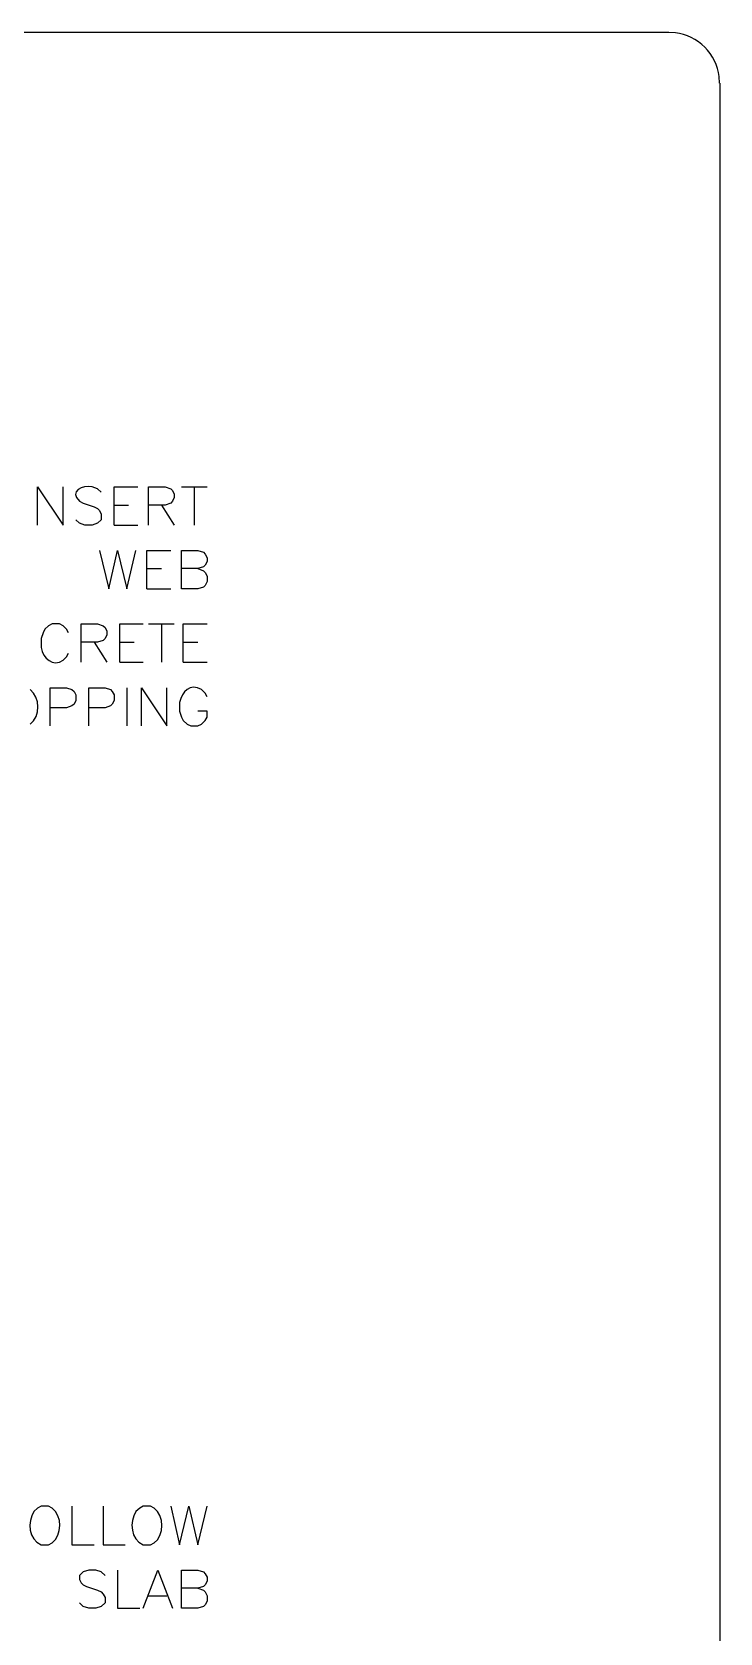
# Model space of a CAD drawing. Header units: millimetres. Extents: x 14 to 201, y 16 to 268.
# Drawn here: x 158.5 to 201.3, y 168.1 to 267.7 of the extents above; entities that cross this region are included whole.
import ezdxf

# ---------------------------------------------------------------- set-up
doc = ezdxf.new("R2010")
doc.units = ezdxf.units.MM
doc.layers.get('0').update_dxf_attribs({"linetype": 'CONTINUOUS'})

msp = doc.modelspace()

# ---------------------------------------------------------------- linework, layer by layer
at = {"color": 0}
for p, q in [((17.0174, 267.716), (198.121, 267.716)), ((198.521, 267.674), (198.121, 267.695)), ((201.273, 264.541), (201.253, 264.943)), ((201.296, 264.541), (201.296, 55.4136)), ((158.856, 237.046), (158.856, 239.437)), ((158.856, 239.437), (160.444, 237.046)), ((160.444, 237.046), (160.444, 239.437)), ((162.581, 239.31), (162.242, 239.437)), ((162.814, 239.099), (162.581, 239.31)), ((163.619, 237.046), (163.619, 239.437)), ((163.619, 239.437), (165.079, 239.437)), ((165.756, 237.046), (165.756, 239.437)), ((165.756, 239.437), (166.794, 239.437)), ((166.794, 239.437), (167.133, 239.31)), ((167.133, 239.31), (167.237, 239.204)), ((167.237, 239.204), (167.343, 238.971)), ((167.809, 239.437), (169.397, 239.437)), ((168.592, 239.437), (168.592, 237.046)), ((161.459, 238.528), (161.692, 238.421)), ((161.692, 238.421), (162.37, 238.188)), ((162.37, 238.188), (162.581, 238.082)), ((162.581, 238.082), (162.708, 237.956)), ((163.619, 238.294), (164.507, 238.294)), ((166.794, 238.294), (165.756, 238.294)), ((166.561, 238.294), (167.343, 237.046)), ((167.133, 238.421), (166.794, 238.294)), ((167.237, 238.528), (167.133, 238.421)), ((167.343, 238.76), (167.237, 238.528)), ((167.343, 238.971), (167.343, 238.76)), ((161.459, 237.173), (161.226, 237.383)), ((161.798, 237.046), (161.459, 237.173)), ((162.242, 237.046), (161.798, 237.046)), ((162.581, 237.173), (162.242, 237.046)), ((162.814, 237.383), (162.581, 237.173)), ((162.708, 237.956), (162.814, 237.722)), ((162.814, 237.722), (162.814, 237.383)), ((163.619, 237.046), (165.079, 237.046)), ((162.708, 235.458), (163.28, 233.087)), ((163.28, 233.087), (163.829, 235.458)), ((163.829, 235.458), (164.401, 233.087)), ((164.401, 233.087), (164.973, 235.458)), ((165.65, 233.087), (165.65, 235.458)), ((165.65, 235.458), (167.133, 235.458)), ((167.809, 233.087), (167.809, 235.458)), ((167.809, 235.458), (168.825, 235.458)), ((168.825, 235.458), (169.164, 235.353)), ((169.164, 235.353), (169.27, 235.246)), ((169.27, 235.246), (169.397, 235.013)), ((169.397, 235.013), (169.397, 234.781)), ((165.65, 234.337), (166.561, 234.337)), ((168.825, 234.337), (167.809, 234.337)), ((169.164, 234.442), (168.825, 234.337)), ((168.825, 234.337), (169.164, 234.208)), ((169.27, 234.547), (169.164, 234.442)), ((169.164, 234.208), (169.27, 234.104)), ((169.397, 234.781), (169.27, 234.547)), ((169.27, 234.104), (169.397, 233.871)), ((165.65, 233.087), (167.133, 233.087)), ((168.825, 233.087), (167.809, 233.087)), ((169.164, 233.193), (168.825, 233.087)), ((169.27, 233.299), (169.164, 233.193)), ((169.397, 233.532), (169.27, 233.299)), ((169.397, 233.871), (169.397, 233.532)), ((159.195, 230.336), (159.067, 229.997)), ((159.3, 230.568), (159.195, 230.336)), ((159.533, 230.78), (159.3, 230.568)), ((159.766, 230.907), (159.533, 230.78)), ((160.211, 230.907), (159.766, 230.907)), ((160.444, 230.78), (160.211, 230.907)), ((160.654, 230.568), (160.444, 230.78)), ((160.783, 230.336), (160.654, 230.568)), ((161.565, 228.516), (161.565, 230.907)), ((161.565, 230.907), (162.581, 230.907)), ((162.581, 230.907), (162.941, 230.78)), ((162.941, 230.78), (163.047, 230.674)), ((163.047, 230.674), (163.153, 230.441)), ((163.153, 230.23), (163.047, 229.997)), ((163.153, 230.441), (163.153, 230.23)), ((163.958, 228.516), (163.958, 230.907)), ((163.958, 230.907), (165.417, 230.907)), ((165.756, 230.907), (167.343, 230.907)), ((166.561, 230.907), (166.561, 228.516)), ((167.915, 228.516), (167.915, 230.907)), ((167.915, 230.907), (169.397, 230.907)), ((159.067, 229.997), (159.067, 229.426)), ((160.654, 228.854), (160.783, 229.086)), ((162.581, 229.765), (161.565, 229.765)), ((162.37, 229.765), (163.153, 228.516)), ((162.941, 229.871), (162.581, 229.765)), ((163.047, 229.997), (162.941, 229.871)), ((163.958, 229.765), (164.867, 229.765)), ((167.915, 229.765), (168.825, 229.765)), ((160.444, 228.643), (160.654, 228.854)), ((163.958, 228.516), (165.417, 228.516)), ((167.915, 228.516), (169.397, 228.516)), ((159.639, 224.557), (159.639, 226.929)), ((159.639, 226.929), (160.654, 226.929)), ((160.654, 226.929), (160.993, 226.822)), ((160.993, 226.822), (161.12, 226.696)), ((161.12, 226.696), (161.226, 226.483)), ((161.226, 226.144), (161.12, 225.911)), ((161.226, 226.483), (161.226, 226.144)), ((162.031, 224.557), (162.031, 226.929)), ((162.031, 226.929), (163.047, 226.929)), ((163.047, 226.929), (163.386, 226.822)), ((163.386, 226.822), (163.492, 226.696)), ((163.492, 226.696), (163.619, 226.483)), ((163.619, 226.144), (163.492, 225.911)), ((163.619, 226.483), (163.619, 226.144)), ((164.401, 226.929), (164.401, 224.557)), ((165.312, 224.557), (165.312, 226.929)), ((165.312, 226.929), (166.9, 224.557)), ((166.9, 224.557), (166.9, 226.929)), ((169.27, 226.59), (169.058, 226.822)), ((169.397, 226.357), (169.27, 226.59)), ((160.654, 225.679), (159.639, 225.679)), ((160.993, 225.805), (160.654, 225.679)), ((161.12, 225.911), (160.993, 225.805)), ((163.047, 225.679), (162.031, 225.679)), ((163.386, 225.805), (163.047, 225.679)), ((163.492, 225.911), (163.386, 225.805)), ((167.682, 226.018), (167.682, 225.468)), ((167.682, 225.468), (167.809, 225.108)), ((167.809, 225.108), (167.915, 224.896)), ((169.397, 225.468), (168.825, 225.468)), ((169.27, 224.896), (169.397, 225.108)), ((169.397, 225.108), (169.397, 225.468)), ((167.915, 224.896), (168.148, 224.663)), ((168.148, 224.663), (168.381, 224.557)), ((168.381, 224.557), (168.825, 224.557)), ((168.825, 224.557), (169.058, 224.663)), ((169.058, 224.663), (169.27, 224.896)), ((158.856, 175.896), (158.623, 175.683)), ((159.067, 176.022), (158.856, 175.896)), ((159.533, 176.022), (159.067, 176.022)), ((159.766, 175.896), (159.533, 176.022)), ((160.993, 176.022), (160.993, 173.63)), ((162.941, 176.022), (162.941, 173.63)), ((165.206, 175.896), (164.973, 175.683)), ((165.417, 176.022), (165.206, 175.896)), ((165.883, 176.022), (165.417, 176.022)), ((166.095, 175.896), (165.883, 176.022)), ((167.133, 176.022), (167.682, 173.63)), ((167.682, 173.63), (168.254, 176.022)), ((168.254, 176.022), (168.825, 173.63)), ((168.825, 173.63), (169.397, 176.022)), ((159.067, 173.63), (159.533, 173.63)), ((159.533, 173.63), (159.766, 173.736)), ((160.993, 173.63), (162.37, 173.63)), ((162.941, 173.63), (164.295, 173.63)), ((165.417, 173.63), (165.883, 173.63)), ((165.883, 173.63), (166.095, 173.736)), ((161.692, 171.936), (161.459, 171.704)), ((161.459, 171.704), (161.459, 171.471)), ((161.459, 171.471), (161.565, 171.26)), ((162.031, 172.043), (161.692, 171.936)), ((162.475, 172.043), (162.031, 172.043)), ((162.814, 171.936), (162.475, 172.043)), ((163.047, 171.704), (162.814, 171.936)), ((163.829, 172.043), (163.829, 169.672)), ((165.417, 169.672), (166.328, 172.043)), ((166.328, 172.043), (167.237, 169.672)), ((167.809, 169.672), (167.809, 172.043)), ((167.809, 172.043), (168.825, 172.043)), ((168.825, 172.043), (169.164, 171.936)), ((169.164, 171.936), (169.27, 171.81)), ((169.27, 171.81), (169.397, 171.599)), ((169.397, 171.366), (169.27, 171.133)), ((169.397, 171.599), (169.397, 171.366)), ((161.565, 171.26), (161.692, 171.133)), ((161.692, 171.133), (161.904, 171.027)), ((161.904, 171.027), (162.581, 170.794)), ((162.581, 170.794), (162.814, 170.688)), ((162.814, 170.688), (162.941, 170.561)), ((162.941, 170.561), (163.047, 170.349)), ((163.047, 170.349), (163.047, 170.011)), ((165.756, 170.455), (166.9, 170.455)), ((168.825, 170.921), (167.809, 170.921)), ((169.164, 171.027), (168.825, 170.921)), ((168.825, 170.921), (169.164, 170.794)), ((169.27, 171.133), (169.164, 171.027)), ((169.164, 170.794), (169.27, 170.688)), ((169.27, 170.688), (169.397, 170.455)), ((169.397, 170.455), (169.397, 170.116)), ((161.692, 169.779), (161.459, 170.011)), ((162.031, 169.672), (161.692, 169.779)), ((162.475, 169.672), (162.031, 169.672)), ((162.814, 169.779), (162.475, 169.672)), ((163.047, 170.011), (162.814, 169.779)), ((163.829, 169.672), (165.206, 169.672)), ((168.825, 169.672), (167.809, 169.672)), ((169.164, 169.779), (168.825, 169.672)), ((169.27, 169.883), (169.164, 169.779)), ((169.397, 170.116), (169.27, 169.883))]:
    msp.add_line(p, q, dxfattribs=at)
for points in [[(201.253, 264.943), (201.096, 266.328), (199.908, 267.517), (198.521, 267.674)], [(162.242, 239.437), (161.66, 239.54), (160.762, 239.17), (161.459, 238.528)], [(159.067, 229.426), (159.201, 228.765), (159.8, 228.184), (160.444, 228.643)], [(169.058, 226.822), (168.322, 227.221), (167.849, 226.702), (167.682, 226.018)], [(158.39, 224.663), (159.045, 225.177), (159.03, 226.304), (158.39, 226.822)], [(158.623, 175.683), (158.2, 175.043), (158.295, 173.951), (159.067, 173.63)], [(159.766, 173.736), (160.382, 174.249), (160.4, 175.408), (159.766, 175.896)], [(164.973, 175.683), (164.55, 175.043), (164.645, 173.951), (165.417, 173.63)], [(166.095, 173.736), (166.736, 174.187), (166.756, 175.466), (166.095, 175.896)]]:
    msp.add_open_spline(points, degree=3, dxfattribs=at)

doc.saveas('drawing.dxf')
